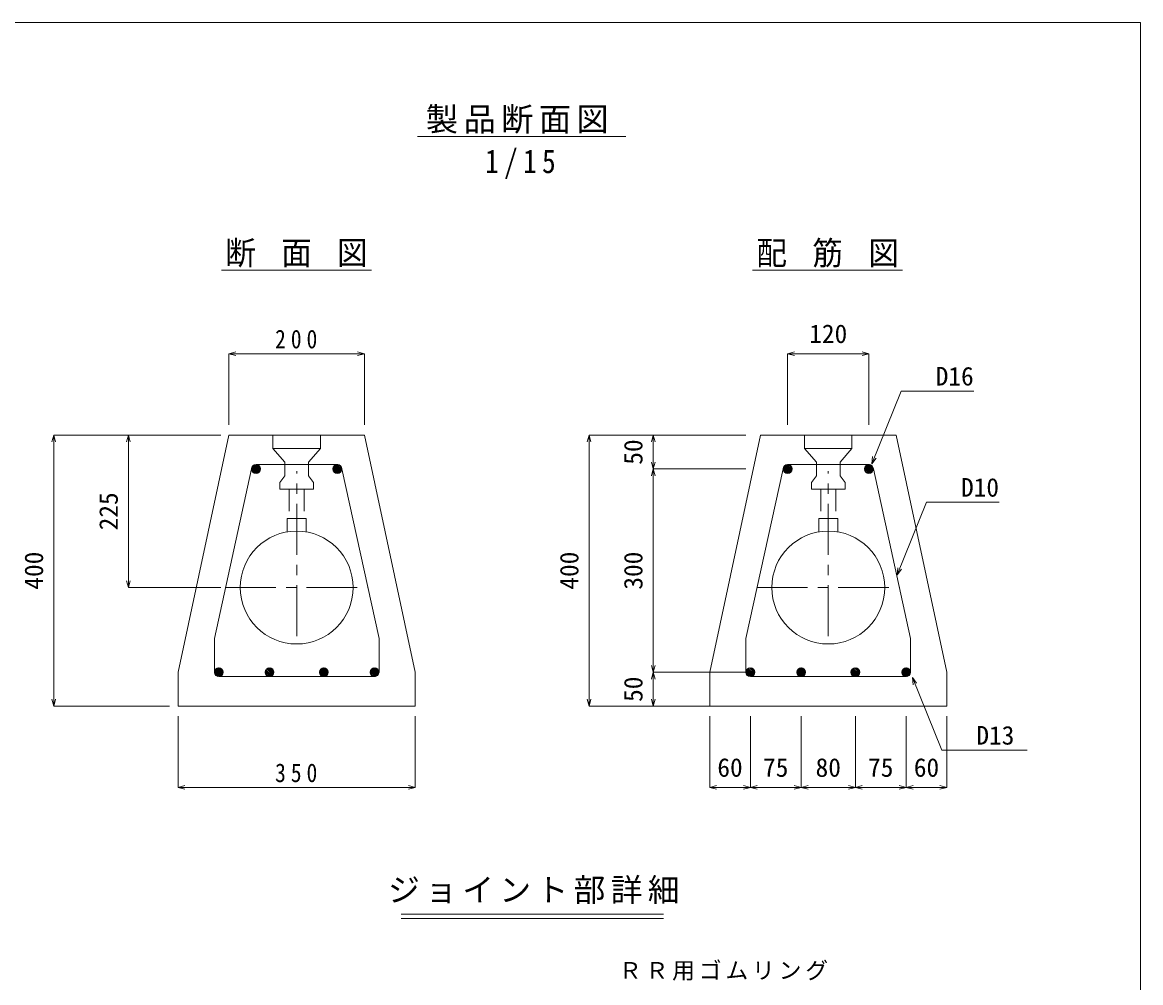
# Model space of a CAD drawing. Units: millimetres, scale not verified. Extents: x -2100 to 2100, y -1470 to 1470.
# Drawn here: x 449 to 2100, y 53 to 1470 of the extents above; entities that cross this region are included whole.
import ezdxf
from ezdxf.enums import TextEntityAlignment as Align

# ---------------------------------------------------------------- set-up
doc = ezdxf.new("R2010")
doc.units = ezdxf.units.MM
doc.header["$LTSCALE"] = 15
doc.linetypes.add('CHAIN1', pattern=[8, 5, -1, 1, -1])
for name, color, linetype, lineweight in [('0-0_図面枠', 7, 'Continuous', 18), ('0-1_ブロック', 3, 'Continuous', 18), ('0-2_HI-VP', 7, 'Continuous', 18), ('0-3_鉄筋', 7, 'Continuous', 18), ('0-4_ノズル', 7, 'Continuous', 18), ('0-5_ｼﾞｮｲﾝﾄ詳細図', 7, 'Continuous', 18), ('0-6_寸法', 4, 'Continuous', 18), ('0-A', 7, 'Continuous', 18)]:
    doc.layers.add(name, color=color, linetype=linetype, lineweight=lineweight)
doc.styles.add('ＭＳ ゴシック', font='')
doc.styles.get('ＭＳ ゴシック').set_extended_font_data('MS Gothic')

msp = doc.modelspace()

# ---------------------------------------------------------------- linework, layer by layer
at = {"layer": '0-0_図面枠', "color": 5}
msp.add_line((2100, -1470), (2100, 1470), dxfattribs=at)
msp.add_lwpolyline([(2100, 1470), (-2100, 1470), (-2100, -1470), (2100, -1470)], dxfattribs=at)
at = {"layer": '0-1_ブロック'}
for p, q in [((1032.69, 1301.78), (1339.98, 1301.78)), ((743.38, 1104.53), (964.58, 1104.53)), ((1527.31, 1104.53), (1748.52, 1104.53)), ((754.28, 861.02), (679.28, 511.02)), ((954.28, 861.02), (754.28, 861.02)), ((954.28, 861.02), (1029.28, 511.02)), ((1538.95, 861.02), (1463.95, 511.02)), ((1738.95, 861.02), (1538.95, 861.02)), ((1738.95, 861.02), (1813.95, 511.02)), ((679.28, 461.02), (1029.28, 461.02)), ((1463.95, 461.02), (1813.95, 461.02))]:
    msp.add_line(p, q, dxfattribs=at)
at = {"layer": '0-1_ブロック', "color": 7, "linetype": 'CHAIN1'}
for p, q in [((854.28, 564.52), (854.28, 807.52)), ((1638.95, 564.52), (1638.95, 807.52))]:
    msp.add_line(p, q, dxfattribs=at)
at = {"layer": '0-2_HI-VP'}
for p, q in [((843.28, 748.85), (843.28, 781.02)), ((865.28, 748.85), (865.28, 781.02)), ((1627.95, 748.85), (1627.95, 781.02)), ((1649.95, 748.85), (1649.95, 781.02)), ((840.28, 737.79), (840.28, 718.14)), ((1624.95, 737.79), (1624.95, 718.14))]:
    msp.add_line(p, q, dxfattribs=at)
at = {"layer": '0-2_HI-VP', "linetype": 'CHAIN1'}
for p, q in [((748.74, 636.02), (959.81, 636.02)), ((1533.41, 636.02), (1744.48, 636.02))]:
    msp.add_line(p, q, dxfattribs=at)
at = {"layer": '0-2_HI-VP'}
for points in [[(840.28, 737.79), (868.28, 737.79), (868.28, 718.14)], [(1624.95, 737.79), (1652.95, 737.79), (1652.95, 718.14)]]:
    msp.add_lwpolyline(points, dxfattribs=at)
at = {"layer": '0-2_HI-VP', "color": 4}
for centre in [(854.28, 636.02), (1638.95, 636.02)]:
    msp.add_circle(centre, 83.3, dxfattribs=at)
at = {"layer": '0-3_鉄筋', "color": 2}
for p, q in [((787.78, 811.02), (732.78, 561.02)), ((794.28, 817.52), (914.74, 817.52)), ((975.78, 561.02), (920.78, 811.02)), ((1572.45, 811.02), (1517.45, 561.02)), ((1578.95, 817.52), (1699.41, 817.52)), ((1760.45, 561.02), (1705.45, 811.02)), ((732.78, 561.02), (732.78, 511.02)), ((975.78, 561.02), (975.78, 511.02)), ((1517.45, 561.02), (1517.45, 511.02)), ((1760.45, 561.02), (1760.45, 511.02)), ((739.28, 504.52), (969.96, 504.56)), ((1523.95, 504.52), (1754.63, 504.56))]:
    msp.add_line(p, q, dxfattribs=at)
at = {"layer": '0-3_鉄筋'}
for p, q in [((787.81, 811.7), (794.96, 804.56)), ((787.98, 809.42), (792.67, 804.72)), ((788.23, 813.41), (796.66, 804.97)), ((788.98, 814.78), (798.04, 805.72)), ((789.98, 815.9), (799.16, 806.72)), ((791.24, 816.76), (800.02, 807.98)), ((792.78, 817.34), (800.6, 809.52)), ((794.74, 817.5), (800.76, 811.48)), ((907.81, 811.7), (914.96, 804.56)), ((907.98, 809.42), (912.67, 804.72)), ((908.23, 813.41), (916.66, 804.97)), ((908.98, 814.78), (918.04, 805.72)), ((909.98, 815.9), (919.16, 806.72)), ((911.24, 816.76), (920.02, 807.98)), ((912.78, 817.34), (920.6, 809.52)), ((914.74, 817.5), (920.76, 811.48)), ((1572.48, 811.7), (1579.63, 804.56)), ((1572.65, 809.42), (1577.34, 804.72)), ((1572.9, 813.41), (1581.33, 804.97)), ((1573.65, 814.78), (1582.71, 805.72)), ((1574.65, 815.9), (1583.82, 806.72)), ((1575.91, 816.76), (1584.69, 807.98)), ((1577.45, 817.34), (1585.27, 809.52)), ((1579.41, 817.5), (1585.43, 811.48)), ((1692.48, 811.7), (1699.63, 804.56)), ((1692.65, 809.42), (1697.34, 804.72)), ((1692.9, 813.41), (1701.33, 804.97)), ((1693.65, 814.78), (1702.71, 805.72)), ((1694.65, 815.9), (1703.82, 806.72)), ((1695.91, 816.76), (1704.69, 807.98)), ((1697.45, 817.34), (1705.27, 809.52)), ((1699.41, 817.5), (1705.43, 811.48)), ((732.81, 511.7), (739.96, 504.56)), ((733.23, 513.41), (741.66, 504.97)), ((733.98, 514.78), (743.04, 505.72)), ((734.98, 515.9), (744.16, 506.72)), ((736.24, 516.76), (745.02, 507.98)), ((737.78, 517.34), (745.6, 509.52)), ((739.74, 517.5), (745.76, 511.48)), ((807.81, 511.7), (814.96, 504.56)), ((808.23, 513.41), (816.66, 504.97)), ((808.98, 514.78), (818.04, 505.72)), ((809.98, 515.9), (819.16, 506.72)), ((811.24, 516.76), (820.02, 507.98)), ((812.78, 517.34), (820.6, 509.52)), ((814.74, 517.5), (820.76, 511.48)), ((887.81, 511.7), (894.96, 504.56)), ((888.23, 513.41), (896.66, 504.97)), ((888.98, 514.78), (898.04, 505.72)), ((889.98, 515.9), (899.16, 506.72)), ((891.24, 516.76), (900.02, 507.98)), ((892.78, 517.34), (900.6, 509.52)), ((894.74, 517.5), (900.76, 511.48)), ((962.81, 511.7), (969.96, 504.56)), ((963.23, 513.41), (971.66, 504.97)), ((963.98, 514.78), (973.04, 505.72)), ((964.98, 515.9), (974.16, 506.72)), ((966.24, 516.76), (975.02, 507.98)), ((967.78, 517.34), (975.6, 509.52)), ((969.74, 517.5), (975.76, 511.48)), ((1517.48, 511.7), (1524.63, 504.56)), ((1517.9, 513.41), (1526.33, 504.97)), ((1518.65, 514.78), (1527.71, 505.72)), ((1519.65, 515.9), (1528.82, 506.72)), ((1520.91, 516.76), (1529.69, 507.98)), ((1522.45, 517.34), (1530.27, 509.52)), ((1524.41, 517.5), (1530.43, 511.48)), ((1592.48, 511.7), (1599.63, 504.56)), ((1592.9, 513.41), (1601.33, 504.97)), ((1593.65, 514.78), (1602.71, 505.72)), ((1594.65, 515.9), (1603.82, 506.72)), ((1595.91, 516.76), (1604.69, 507.98)), ((1597.45, 517.34), (1605.27, 509.52)), ((1599.41, 517.5), (1605.43, 511.48)), ((1672.48, 511.7), (1679.63, 504.56)), ((1672.9, 513.41), (1681.33, 504.97)), ((1673.64, 514.78), (1682.71, 505.72)), ((1674.65, 515.9), (1683.82, 506.72)), ((1675.9, 516.76), (1684.69, 507.98)), ((1677.45, 517.34), (1685.27, 509.52)), ((1679.41, 517.5), (1685.43, 511.48)), ((1747.48, 511.7), (1754.63, 504.56)), ((1747.9, 513.41), (1756.33, 504.97)), ((1748.64, 514.78), (1757.71, 505.72)), ((1749.65, 515.9), (1758.82, 506.72)), ((1750.9, 516.76), (1759.69, 507.98)), ((1752.45, 517.34), (1760.27, 509.52)), ((1754.41, 517.5), (1760.43, 511.48)), ((732.98, 509.42), (737.67, 504.72)), ((807.98, 509.42), (812.67, 504.72)), ((887.98, 509.42), (892.67, 504.72)), ((962.98, 509.42), (967.67, 504.72)), ((1517.65, 509.42), (1522.34, 504.72)), ((1592.65, 509.42), (1597.34, 504.72)), ((1672.65, 509.42), (1677.34, 504.72)), ((1747.65, 509.42), (1752.34, 504.72))]:
    msp.add_line(p, q, dxfattribs=at)
at = {"layer": '0-3_鉄筋', "color": 3}
for p, q in [((679.28, 511.02), (679.28, 461.02)), ((1029.28, 511.02), (1029.28, 461.02)), ((1463.95, 511.02), (1463.95, 461.02)), ((1813.95, 511.02), (1813.95, 461.02))]:
    msp.add_line(p, q, dxfattribs=at)
at = {"layer": '0-3_鉄筋', "color": 2}
for centre in [(794.28, 811.02), (914.28, 811.02), (1578.95, 811.02), (1698.95, 811.02), (739.28, 511.02), (814.28, 511.02), (894.28, 511.02), (969.28, 511.02), (1523.95, 511.02), (1598.95, 511.02), (1678.95, 511.02), (1753.95, 511.02)]:
    msp.add_circle(centre, 6.5, dxfattribs=at)
at = {"layer": '0-4_ノズル'}
for p, q in [((889.28, 841.02), (889.28, 861.02)), ((1673.95, 841.02), (1673.95, 861.02)), ((819.28, 841.02), (836.78, 821.02)), ((871.78, 821.02), (889.28, 841.02)), ((1603.95, 841.02), (1621.45, 821.02)), ((1656.45, 821.02), (1673.95, 841.02)), ((836.78, 801.02), (836.78, 821.02)), ((871.78, 801.02), (871.78, 821.02)), ((1621.45, 801.02), (1621.45, 821.02)), ((1656.45, 801.02), (1656.45, 821.02)), ((836.78, 801.02), (829.28, 791.02)), ((871.78, 801.02), (879.28, 791.02)), ((1621.45, 801.02), (1613.95, 791.02)), ((1656.45, 801.02), (1663.95, 791.02)), ((879.28, 781.02), (879.28, 791.02)), ((1663.95, 781.02), (1663.95, 791.02))]:
    msp.add_line(p, q, dxfattribs=at)
for points in [[(889.28, 841.02), (819.28, 841.02), (819.28, 861.02)], [(1673.95, 841.02), (1603.95, 841.02), (1603.95, 861.02)], [(879.28, 781.02), (829.28, 781.02), (829.28, 791.02)], [(1663.95, 781.02), (1613.95, 781.02), (1613.95, 791.02)]]:
    msp.add_lwpolyline(points, dxfattribs=at)
at = {"layer": '0-5_ｼﾞｮｲﾝﾄ詳細図', "color": 4}
for p, q in [((1008.49, 153.85), (1395.91, 153.85)), ((1008.49, 147.61), (1395.91, 147.61))]:
    msp.add_line(p, q, dxfattribs=at)
at = {"layer": '0-6_寸法'}
for p, q in [((754.28, 981.02), (764.42, 983.74)), ((754.28, 981.02), (954.28, 981.02)), ((754.28, 981.02), (764.42, 978.3)), ((754.28, 981.02), (754.28, 876.02)), ((954.28, 981.02), (944.13, 983.74)), ((954.28, 981.02), (944.13, 978.3)), ((954.28, 981.02), (954.28, 876.02)), ((1578.95, 981.02), (1589.09, 983.74)), ((1578.95, 981.02), (1698.95, 981.02)), ((1578.95, 981.02), (1589.09, 978.3)), ((1578.95, 981.02), (1578.95, 876.02)), ((1698.95, 981.02), (1688.8, 983.74)), ((1698.95, 981.02), (1688.8, 978.3)), ((1698.95, 981.02), (1698.95, 876.02)), ((495.74, 861.02), (493.02, 850.88)), ((495.74, 461.02), (495.74, 861.02)), ((495.74, 861.02), (498.46, 850.88)), ((495.74, 861.02), (742.53, 861.02)), ((606.01, 861.02), (603.29, 850.88)), ((606.01, 861.02), (742.53, 861.02)), ((606.01, 636.02), (606.01, 861.02)), ((606.01, 861.02), (608.72, 850.88)), ((606.01, 861.02), (742.53, 861.02)), ((1285.98, 861.02), (1283.26, 850.88)), ((1285.98, 861.02), (1380.49, 861.02)), ((1285.98, 461.02), (1285.98, 861.02)), ((1285.98, 861.02), (1288.7, 850.88)), ((1285.98, 861.02), (1380.49, 861.02)), ((1380.49, 861.02), (1377.77, 850.88)), ((1380.49, 861.02), (1517.01, 861.02)), ((1380.49, 811.02), (1380.49, 861.02)), ((1380.49, 861.02), (1383.21, 850.88)), ((1380.49, 861.02), (1517.01, 861.02)), ((1380.49, 811.02), (1377.77, 821.16)), ((1380.49, 811.02), (1377.77, 800.88)), ((1380.49, 811.02), (1383.21, 821.16)), ((1380.49, 811.02), (1517.01, 811.02)), ((1380.49, 511.02), (1380.49, 811.02)), ((1380.49, 811.02), (1383.21, 800.88)), ((1380.49, 811.02), (1517.01, 811.02)), ((606.01, 636.02), (603.29, 646.16)), ((606.01, 636.02), (608.72, 646.16)), ((606.01, 636.02), (742.53, 636.02)), ((1380.49, 511.02), (1377.77, 521.16)), ((1380.49, 511.02), (1383.21, 521.16)), ((1380.49, 511.02), (1377.77, 500.88)), ((1380.49, 511.02), (1517.01, 511.02)), ((1380.49, 461.02), (1380.49, 511.02)), ((1380.49, 511.02), (1383.21, 500.88)), ((1380.49, 511.02), (1517.01, 511.02)), ((495.74, 461.02), (493.02, 471.16)), ((495.74, 461.02), (498.46, 471.16)), ((1285.98, 461.02), (1283.26, 471.16)), ((1285.98, 461.02), (1288.7, 471.16)), ((1380.49, 461.02), (1377.77, 471.16)), ((1380.49, 461.02), (1383.21, 471.16)), ((495.74, 461.02), (666.67, 461.02)), ((679.28, 341.02), (679.28, 446.02)), ((1029.28, 341.02), (1029.28, 446.02)), ((1285.98, 461.02), (1380.49, 461.02)), ((1380.49, 461.02), (1517.01, 461.02)), ((1380.49, 461.02), (1517.01, 461.02)), ((1463.95, 341.02), (1463.95, 446.02)), ((1523.95, 341.02), (1523.95, 446.02)), ((1598.95, 341.02), (1598.95, 446.02)), ((1678.95, 341.02), (1678.95, 446.02)), ((1753.95, 341.02), (1753.95, 446.02)), ((1813.95, 341.02), (1813.95, 446.02)), ((679.28, 341.02), (689.42, 343.74)), ((679.28, 341.02), (1029.28, 341.02)), ((679.28, 341.02), (689.42, 338.3)), ((1029.28, 341.02), (1019.13, 343.74)), ((1029.28, 341.02), (1019.13, 338.3)), ((1463.95, 341.02), (1474.09, 343.74)), ((1463.95, 341.02), (1523.95, 341.02)), ((1463.95, 341.02), (1474.09, 338.3)), ((1523.95, 341.02), (1513.8, 343.74)), ((1523.95, 341.02), (1513.8, 338.3)), ((1523.95, 341.02), (1534.09, 343.74)), ((1523.95, 341.02), (1598.95, 341.02)), ((1523.95, 341.02), (1534.09, 338.3)), ((1598.95, 341.02), (1588.8, 343.74)), ((1598.95, 341.02), (1588.8, 338.3)), ((1598.95, 341.02), (1609.09, 343.74)), ((1598.95, 341.02), (1678.95, 341.02)), ((1598.95, 341.02), (1609.09, 338.3)), ((1678.95, 341.02), (1668.8, 343.74)), ((1678.95, 341.02), (1668.8, 338.3)), ((1678.95, 341.02), (1689.09, 343.74)), ((1678.95, 341.02), (1753.95, 341.02)), ((1678.95, 341.02), (1689.09, 338.3)), ((1753.95, 341.02), (1743.8, 343.74)), ((1753.95, 341.02), (1743.8, 338.3)), ((1753.95, 341.02), (1764.09, 343.74)), ((1753.95, 341.02), (1813.95, 341.02)), ((1753.95, 341.02), (1764.09, 338.3)), ((1813.95, 341.02), (1803.8, 343.74)), ((1813.95, 341.02), (1803.8, 338.3))]:
    msp.add_line(p, q, dxfattribs=at)
at = {"layer": '0-A'}
for p, q in [((1703.08, 818.76), (1704.38, 829.18)), ((1703.08, 818.76), (1709.42, 827.14)), ((1740.47, 654.7), (1741.77, 665.12)), ((1740.47, 654.7), (1746.81, 663.07)), ((1763.05, 503.11), (1769.39, 494.74)), ((1763.05, 503.11), (1764.35, 492.7))]:
    msp.add_line(p, q, dxfattribs=at)
for points in [[(1703.08, 818.76), (1746.61, 925.91), (1853.75, 925.91)], [(1740.47, 654.7), (1784, 761.84), (1891.14, 761.84)], [(1763.05, 503.11), (1806.61, 395.98), (1932.73, 395.98)]]:
    msp.add_lwpolyline(points, dxfattribs=at)

# ---------------------------------------------------------------- texts
at = {"layer": '0-1_ブロック', "color": 7, "char_height": 34.84, "attachment_point": 7, "style": 'ＭＳ ゴシック'}
for s, insert in [('\\T1.17;製品断面図', (1044.93, 1305.53)), ('\\T1.39;\\W0.85;1/15', (1132.44, 1239.12)), ('\\T1.22;\\W0.95;断\\~面\\~図', (748.88, 1108.25)), ('\\T1.22;\\W0.95;配\\~筋\\~図', (1532.82, 1108.25))]:
    msp.add_mtext(s, dxfattribs=dict(at, insert=insert))
at = {"layer": '0-5_ｼﾞｮｲﾝﾄ詳細図', "attachment_point": 7, "style": 'ＭＳ ゴシック'}
for s, insert, char_height in [('\\T1.17;ジョイント部詳細', (989.24, 169.01), 34.31), ('\\T1.17;ＲＲ用ゴムリング', (1329.91, 55.94), 24.63)]:
    msp.add_mtext(s, dxfattribs=dict(at, insert=insert, char_height=char_height))
at = {"layer": '0-6_寸法', "style": 'ＭＳ ゴシック'}
for s, p in [('120', (1610.82, 988.52)), ('60', (1475.2, 348.52)), ('75', (1542.7, 348.52)), ('80', (1620.2, 348.52)), ('75', (1697.7, 348.52)), ('60', (1765.2, 348.52))]:
    msp.add_text(s, height=27.49, dxfattribs=at).set_placement(p, align=Align.BOTTOM_LEFT)
for s, p in [('50', (1372.99, 817.27)), ('225', (598.51, 720.39)), ('400', (488.24, 632.89)), ('400', (1278.48, 632.89)), ('300', (1372.99, 632.89)), ('50', (1372.99, 467.27))]:
    msp.add_text(s, height=27.49, rotation=90, dxfattribs=at).set_placement(p, align=Align.BOTTOM_LEFT)
at = {"layer": '0-6_寸法', "char_height": 27.49, "attachment_point": 7, "style": 'ＭＳ ゴシック'}
for s, insert in [('\\T1.46;\\W0.85;200', (822.4, 988.52)), ('\\T1.46;\\W0.85;350', (822.4, 348.52))]:
    msp.add_mtext(s, dxfattribs=dict(at, insert=insert))
at = {"layer": '0-A', "color": 4, "style": 'ＭＳ ゴシック'}
for s, p in [('D16', (1797.5, 925.91)), ('D10', (1834.89, 761.84)), ('D13', (1857.5, 396.02))]:
    msp.add_text(s, height=27.49, dxfattribs=at).set_placement(p, align=Align.BOTTOM_LEFT)

doc.saveas('drawing.dxf')
